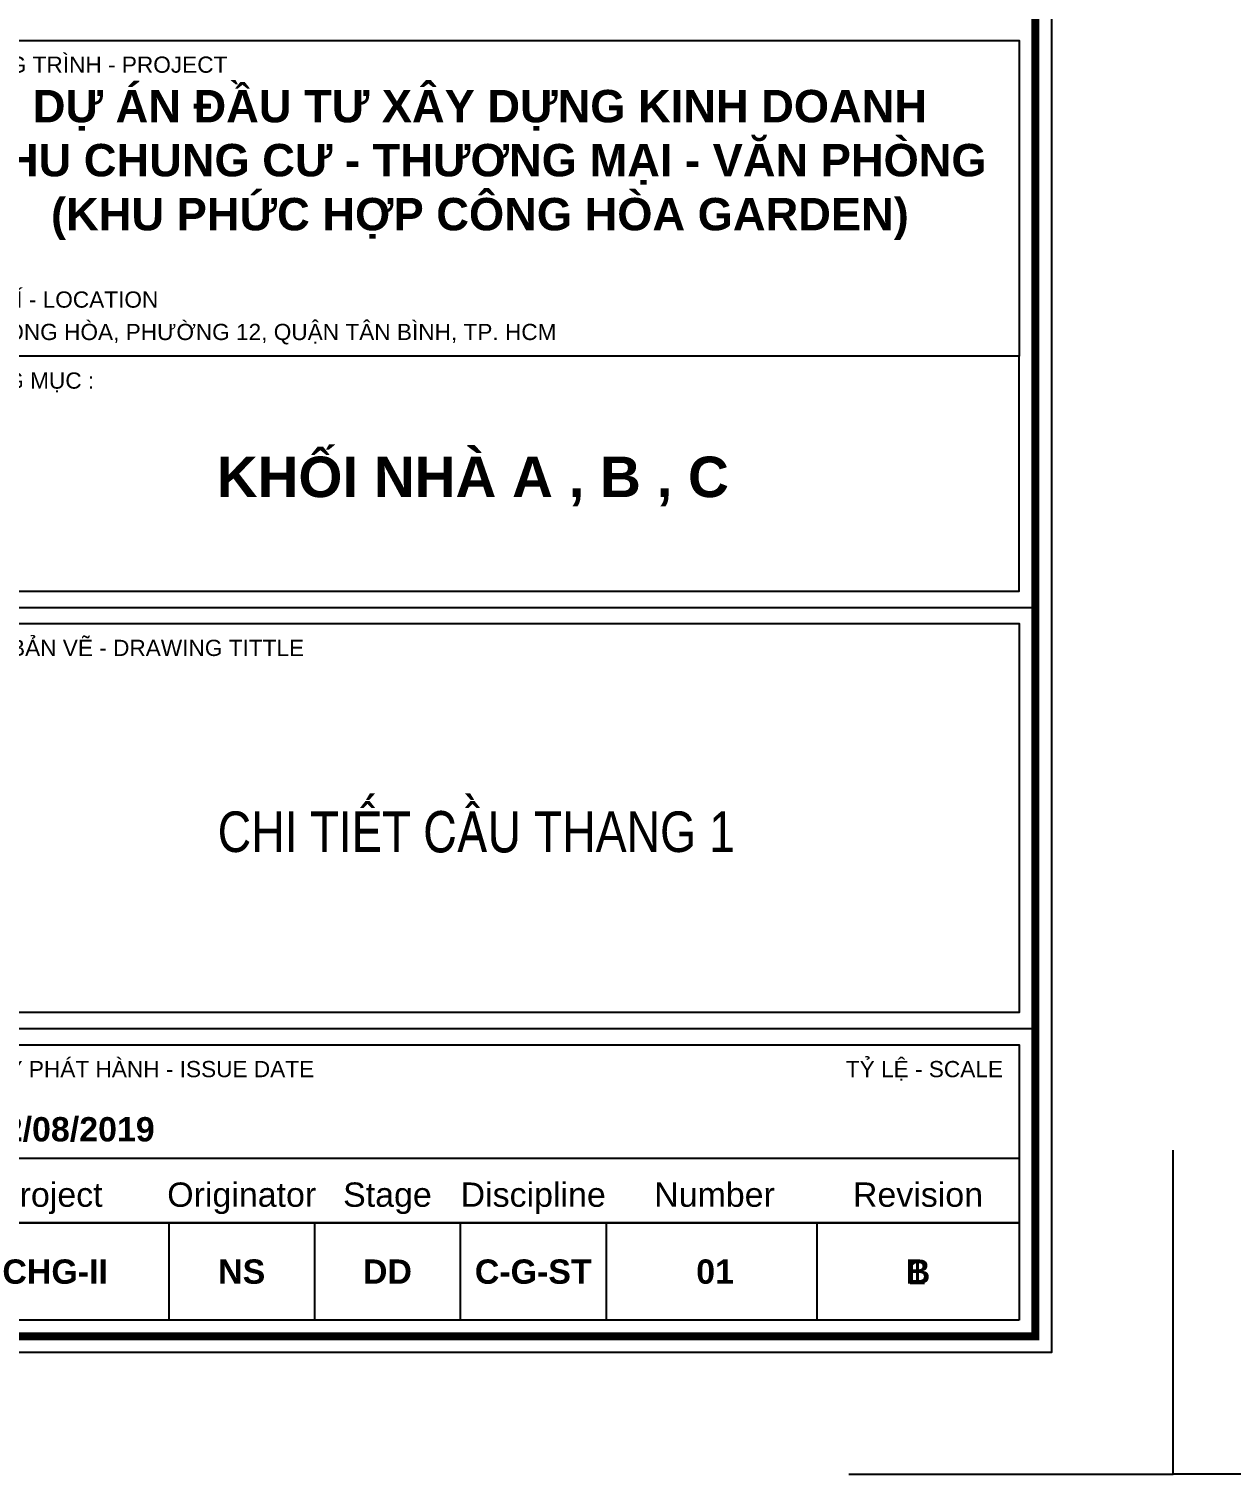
# Model space of a CAD drawing. Header units: millimetres. Extents: x 379264 to 1158416, y -283062 to 356890.
# Drawn here: x 686815 to 694238, y -31152 to -22232 of the extents above; entities that cross this region are included whole.
import ezdxf
from ezdxf.enums import TextEntityAlignment as Align

# ---------------------------------------------------------------- set-up
doc = ezdxf.new("R2010")
doc.units = ezdxf.units.MM
doc.layers.add('04PM. THIN', color=7, linetype='Continuous')
doc.layers.add('TEXT', color=7, linetype='Continuous', lineweight=15)
doc.styles.add('$0$title block pccc$0$Arial - Bold', font='arialbd.ttf', dxfattribs={"height": 2.5})
doc.styles.add('CHG_XX_Khung ten$0$A1 BORDER$0$ARIAL', font='arial.ttf')
doc.styles.add('CHG_XX_Khung ten$0$A1 BORDER$0$Arial - Bold', font='arialbd.ttf', dxfattribs={"height": 2.5})
doc.styles.add('CHG_XX_Khung ten$0$arial', font='arial.ttf')
doc.styles.add('VN', font='VHELVCB_0.TTF')

# ---------------------------------------------------------------- blocks, each defined once
blk = doc.blocks.new('CHG_XX_Khung ten')
for p, q in [((687, 107), (824, 107)), ((687, 55), (824, 55))]:
    blk.add_line(p, q)
at = {"linetype": 'Continuous'}
for p, q in [((689, 39), (822, 39)), ((716.98, 31), (716.98, 19)), ((734.98, 31), (734.98, 19)), ((752.98, 31), (752.98, 19)), ((770.98, 31), (770.98, 19)), ((797, 31), (797, 19))]:
    blk.add_line(p, q, dxfattribs=at)
blk.add_lwpolyline([(15, 579), (826, 579), (826, 15), (15, 15)], close=True)
at = {"color": 4, "linetype": 'Continuous', "const_width": 1}
blk.add_lwpolyline([(17, 577), (824, 577), (824, 17), (17, 17)], close=True, dxfattribs=at)
at = {"linetype": 'Continuous'}
for points in [[(689, 177), (822, 177), (822, 138), (689, 138)], [(689, 109), (822, 109), (822, 138), (689, 138)], [(689, 105), (822, 105), (822, 57), (689, 57)], [(689, 53), (822, 53), (822, 31), (689, 31)], [(822, 19), (689, 19), (689, 31), (822, 31)]]:
    blk.add_lwpolyline(points, close=True, dxfattribs=at)
at = {"layer": 'Defpoints', "color": 1, "ltscale": 2}
for points in [[(40.06, 0), (0, 0), (0, 40)], [(800.94, 0), (841, 0), (841, 40)]]:
    blk.add_lwpolyline(points, dxfattribs=at)
at = {"style": 'CHG_XX_Khung ten$0$A1 BORDER$0$ARIAL'}
for s, p in [('CÔNG TRÌNH - PROJECT', (691, 174)), ('VỊ TRÍ - LOCATION', (691, 145)), ('20 CỘNG HÒA, PHƯỜNG 12, QUẬN TÂN BÌNH, TP. HCM', (691, 141)), ('HẠNG MỤC :', (691, 135)), ('TÊN BẢN VẼ - DRAWING TITTLE', (691, 102)), ('NGÀY PHÁT HÀNH - ISSUE DATE', (691, 50))]:
    blk.add_text(s, height=2, dxfattribs=at).set_placement(p, align=Align.MIDDLE_LEFT)
blk.add_text('TỶ LỆ - SCALE', height=2, dxfattribs=at).set_placement((820, 50), align=Align.MIDDLE_RIGHT)
for s, style, p in [('12/08/2019', 'CHG_XX_Khung ten$0$A1 BORDER$0$Arial - Bold', (704.75, 42.57)), ('Project', 'CHG_XX_Khung ten$0$A1 BORDER$0$ARIAL', (702.28, 34.5)), ('Originator', 'CHG_XX_Khung ten$0$A1 BORDER$0$ARIAL', (725.98, 34.5)), ('Stage', 'CHG_XX_Khung ten$0$A1 BORDER$0$ARIAL', (743.98, 34.5)), ('Discipline', 'CHG_XX_Khung ten$0$A1 BORDER$0$ARIAL', (761.98, 34.5)), ('Number', 'CHG_XX_Khung ten$0$A1 BORDER$0$ARIAL', (784.37, 34.5)), ('Revision', 'CHG_XX_Khung ten$0$A1 BORDER$0$ARIAL', (809.5, 34.5)), ('CHG-II', 'CHG_XX_Khung ten$0$A1 BORDER$0$Arial - Bold', (702.94, 25)), ('NS', 'CHG_XX_Khung ten$0$A1 BORDER$0$Arial - Bold', (725.98, 25)), ('DD', 'CHG_XX_Khung ten$0$A1 BORDER$0$Arial - Bold', (743.98, 25)), ('1', 'CHG_XX_Khung ten$0$arial', (809.36, 24.93))]:
    blk.add_text(s, height=3, dxfattribs=dict(style=style)).set_placement(p, align=Align.MIDDLE_CENTER)
at = {"attachment_point": 2, "style": 'CHG_XX_Khung ten$0$A1 BORDER$0$Arial - Bold'}
for s, insert, char_height, width in [('DỰ ÁN ĐẦU TƯ XÂY DỰNG KINH DOANH\\PKHU CHUNG CƯ - THƯƠNG MẠI - VĂN PHÒNG\\P(KHU PHỨC HỢP CÔNG HÒA GARDEN)', (755.4, 170.88), 4, 159.8745), ('KHỐI NHÀ A , B , C', (754.52, 125.61), 5, 104.1229)]:
    blk.add_mtext(s, dxfattribs=dict(at, insert=insert, char_height=char_height, width=width))

msp = doc.modelspace()

# ---------------------------------------------------------------- block references
at = {"layer": '04PM. THIN', "xscale": 50, "yscale": 50, "zscale": 50}
msp.add_blockref('CHG_XX_Khung ten', (651829.92, -31152.33), dxfattribs=at)

# ---------------------------------------------------------------- next in the draw order: block references
msp.add_blockref('CHG_XX_Khung ten', (693879.92, -31152.33), dxfattribs=at)

# ---------------------------------------------------------------- next in the draw order: texts
at = {"style": '$0$title block pccc$0$Arial - Bold'}
for s, p in [('C-G-ST', (689929.02, -29902.33)), ('01', (691052.04, -29902.33)), ('B', (692305.54, -29902.33))]:
    msp.add_text(s, height=150, dxfattribs=at).set_placement(p, align=Align.MIDDLE_CENTER)
at = {"layer": 'TEXT', "style": 'VN'}
msp.add_text('CHI TIEÁT CAÀU THANG 1', height=250, dxfattribs=at).set_placement((689577.35, -27312.19), align=Align.CENTER)

doc.saveas('drawing.dxf')
